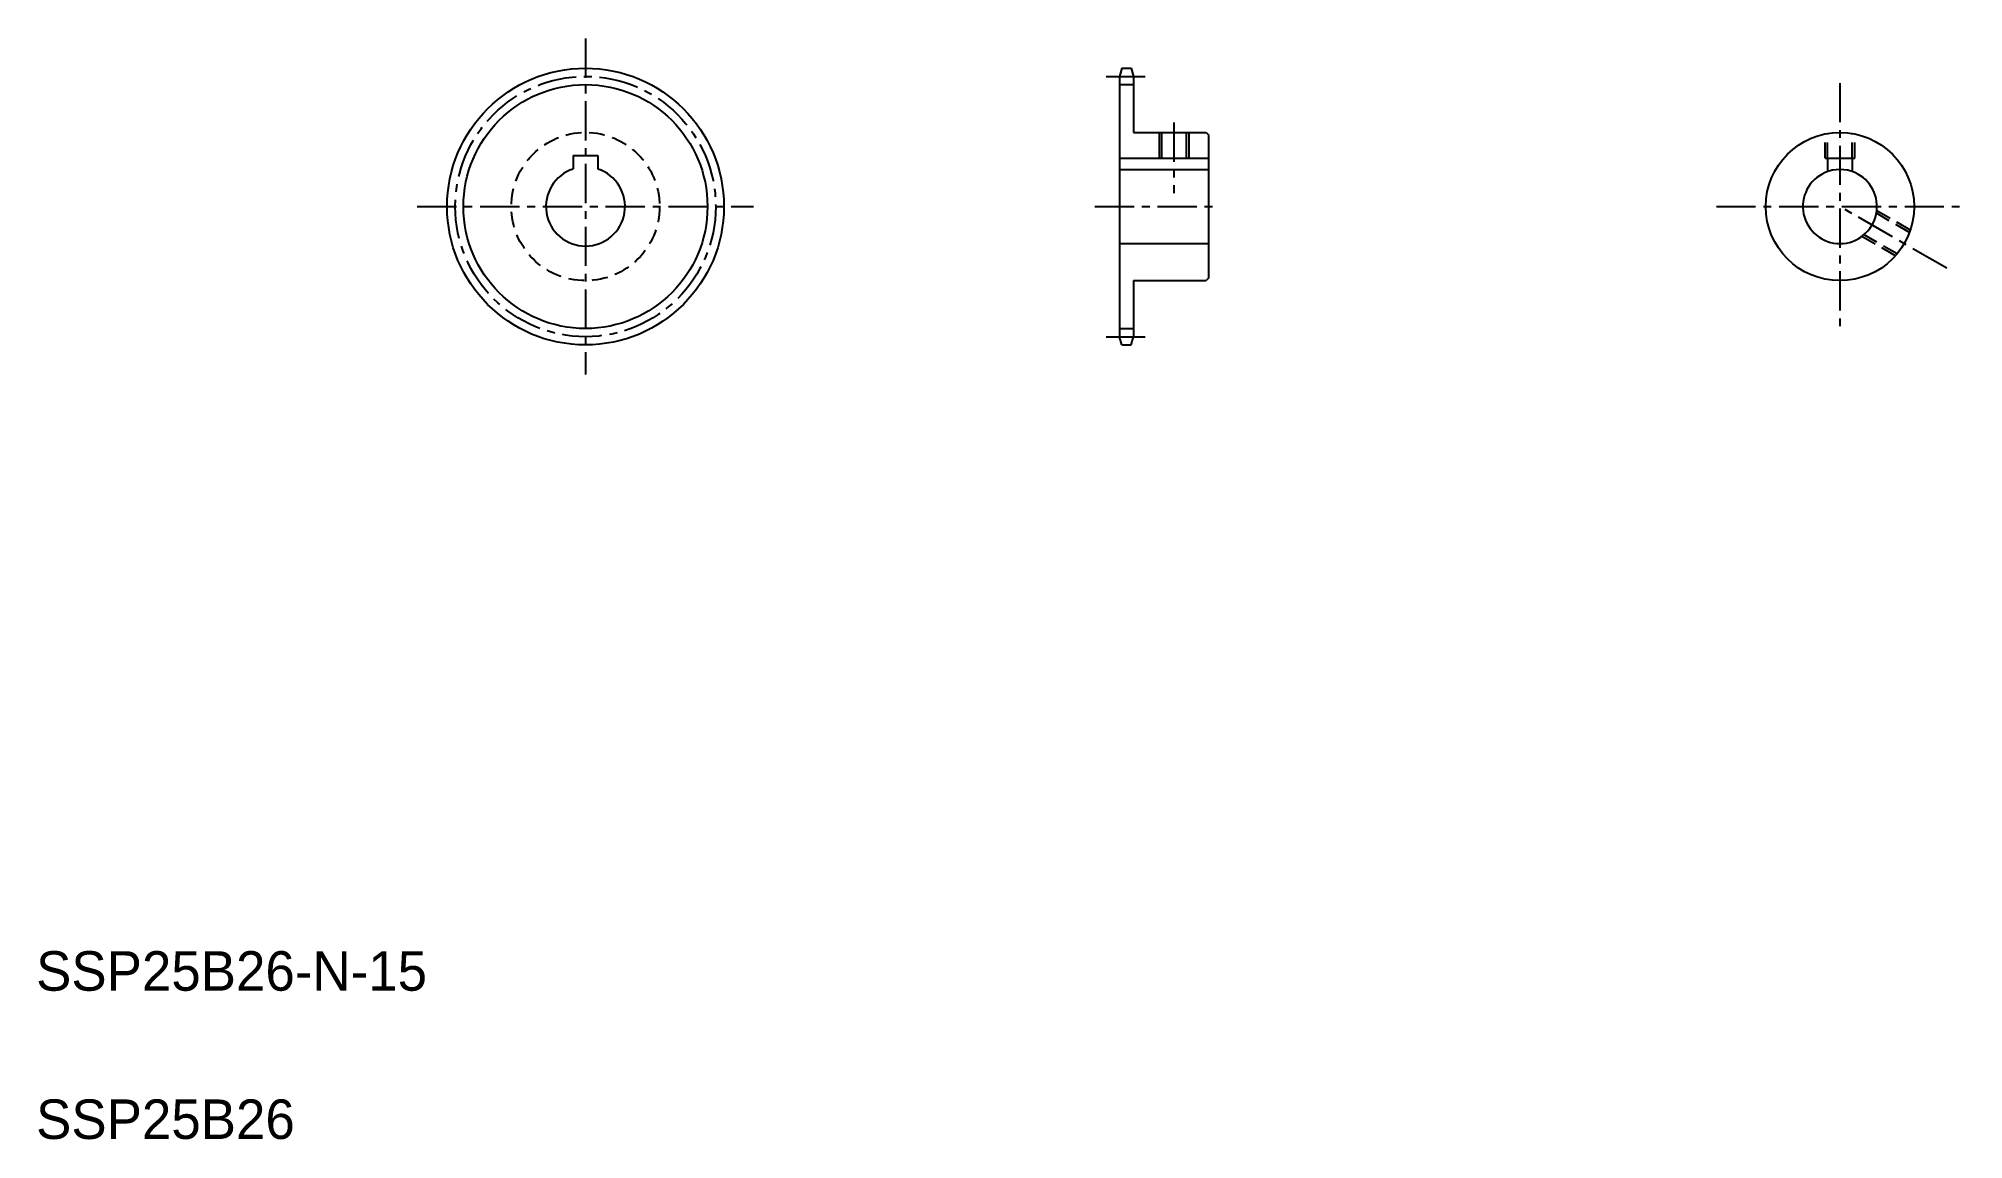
# Model space of a CAD drawing. Extents: x 20 to 410, y 20 to 243.
import ezdxf

# ---------------------------------------------------------------- set-up
doc = ezdxf.new("R2010")
doc.units = 0
doc.header["$LTSCALE"] = 0.25
doc.linetypes.add('CENTER', pattern=[50.8, 31.75, -6.35, 6.35, -6.35])
doc.linetypes.add('DASHED', pattern=[19.05, 12.7, -6.35])
doc.layers.get('0').update_dxf_attribs({"linetype": 'CONTINUOUS'})
doc.layers.add('CENTER', color=1, linetype='CENTER')

msp = doc.modelspace()

# ---------------------------------------------------------------- linework, layer by layer
at = {"color": 7, "linetype": 'CONTINUOUS'}
for p, q in [((239.61, 236.71), (239.17, 235.05)), ((239.17, 235.05), (239.17, 182.37)), ((239.61, 236.71), (241.52, 236.71)), ((241.52, 236.71), (241.97, 235.05)), ((241.97, 235.05), (241.97, 223.71)), ((239.17, 233.39), (241.97, 233.39)), ((241.97, 223.71), (256.67, 223.71)), ((247.67, 223.71), (247.67, 218.51)), ((252.67, 223.71), (252.67, 218.51)), ((256.67, 223.71), (257.17, 223.21)), ((257.17, 223.21), (257.17, 194.21)), ((128.64, 219.01), (128.64, 216.31)), ((128.64, 219.01), (133.64, 219.01)), ((133.64, 219.01), (133.64, 216.31)), ((239.17, 218.51), (257.17, 218.51)), ((381.91, 218.51), (387.91, 218.51)), ((382.41, 218.51), (382.41, 215.78)), ((387.41, 218.51), (387.41, 215.78)), ((239.17, 216.21), (257.17, 216.21)), ((239.17, 201.21), (257.17, 201.21)), ((241.97, 193.71), (256.67, 193.71)), ((241.97, 193.71), (241.97, 182.37)), ((241.97, 190.87), (241.97, 190.87)), ((257.17, 194.21), (256.67, 193.71)), ((241.97, 188.04), (241.97, 188.04)), ((239.17, 184.03), (241.97, 184.03)), ((239.61, 180.71), (239.17, 182.37)), ((239.61, 180.71), (241.52, 180.71)), ((241.52, 180.71), (241.97, 182.37))]:
    msp.add_line(p, q, dxfattribs=at)
at = {"color": 3, "linetype": 'CONTINUOUS'}
for p, q in [((247.17, 223.71), (247.17, 218.51)), ((253.17, 223.71), (253.17, 218.51))]:
    msp.add_line(p, q, dxfattribs=at)
at = {"color": 3, "linetype": 'DASHED'}
for p, q in [((381.91, 218.51), (381.91, 223.41)), ((382.41, 218.51), (382.41, 223.5)), ((387.41, 218.51), (387.41, 223.5)), ((387.91, 218.51), (387.91, 223.41)), ((398.99, 203.46), (392.28, 207.34)), ((399.17, 203.94), (392.36, 207.87)), ((396.17, 198.74), (389.36, 202.67)), ((396.49, 199.13), (389.78, 203.01))]:
    msp.add_line(p, q, dxfattribs=at)
at = {"color": 7, "linetype": 'CONTINUOUS'}
for centre, radius in [((131.14, 208.71), 28), ((384.91, 208.71), 15)]:
    msp.add_circle(centre, radius, dxfattribs=at)
at = {"color": 3, "linetype": 'CONTINUOUS'}
msp.add_circle((131.14, 208.71), 24.68, dxfattribs=at)
at = {"color": 3, "linetype": 'DASHED'}
msp.add_circle((131.14, 208.71), 15, dxfattribs=at)
at = {"color": 7, "linetype": 'CONTINUOUS'}
for centre, radius, start, end in [((131.14, 208.71), 8, 108.21, 71.79), ((384.91, 208.71), 7.5, 113.5782, 66.4218)]:
    msp.add_arc(centre, radius, start, end, dxfattribs=at)
at = {"color": 3}
msp.add_arc((384.91, 208.71), 7.5, 66.4218, 113.5782, dxfattribs=at)
at = {"layer": 'CENTER', "color": 1, "linetype": 'CENTER'}
for p, q in [((131.14, 242.73), (131.14, 174.69)), ((236.49, 235.05), (244.39, 235.05)), ((384.91, 233.71), (384.91, 183.71)), ((250.17, 225.71), (250.17, 211.4)), ((97.12, 208.71), (165.15, 208.71)), ((234.17, 208.71), (259.17, 208.71)), ((359.91, 208.71), (409.91, 208.71)), ((406.56, 196.21), (384.91, 208.71)), ((236.49, 182.37), (244.39, 182.37))]:
    msp.add_line(p, q, dxfattribs=at)
msp.add_circle((131.14, 208.71), 26.34, dxfattribs=at)

# ---------------------------------------------------------------- texts
at = {"color": 7, "linetype": 'CONTINUOUS'}
for s, p in [('SSP25B26-N-15', (20, 50)), ('SSP25B26', (20, 20))]:
    msp.add_text(s, height=8, dxfattribs=at).set_placement(p)

doc.saveas('drawing.dxf')
